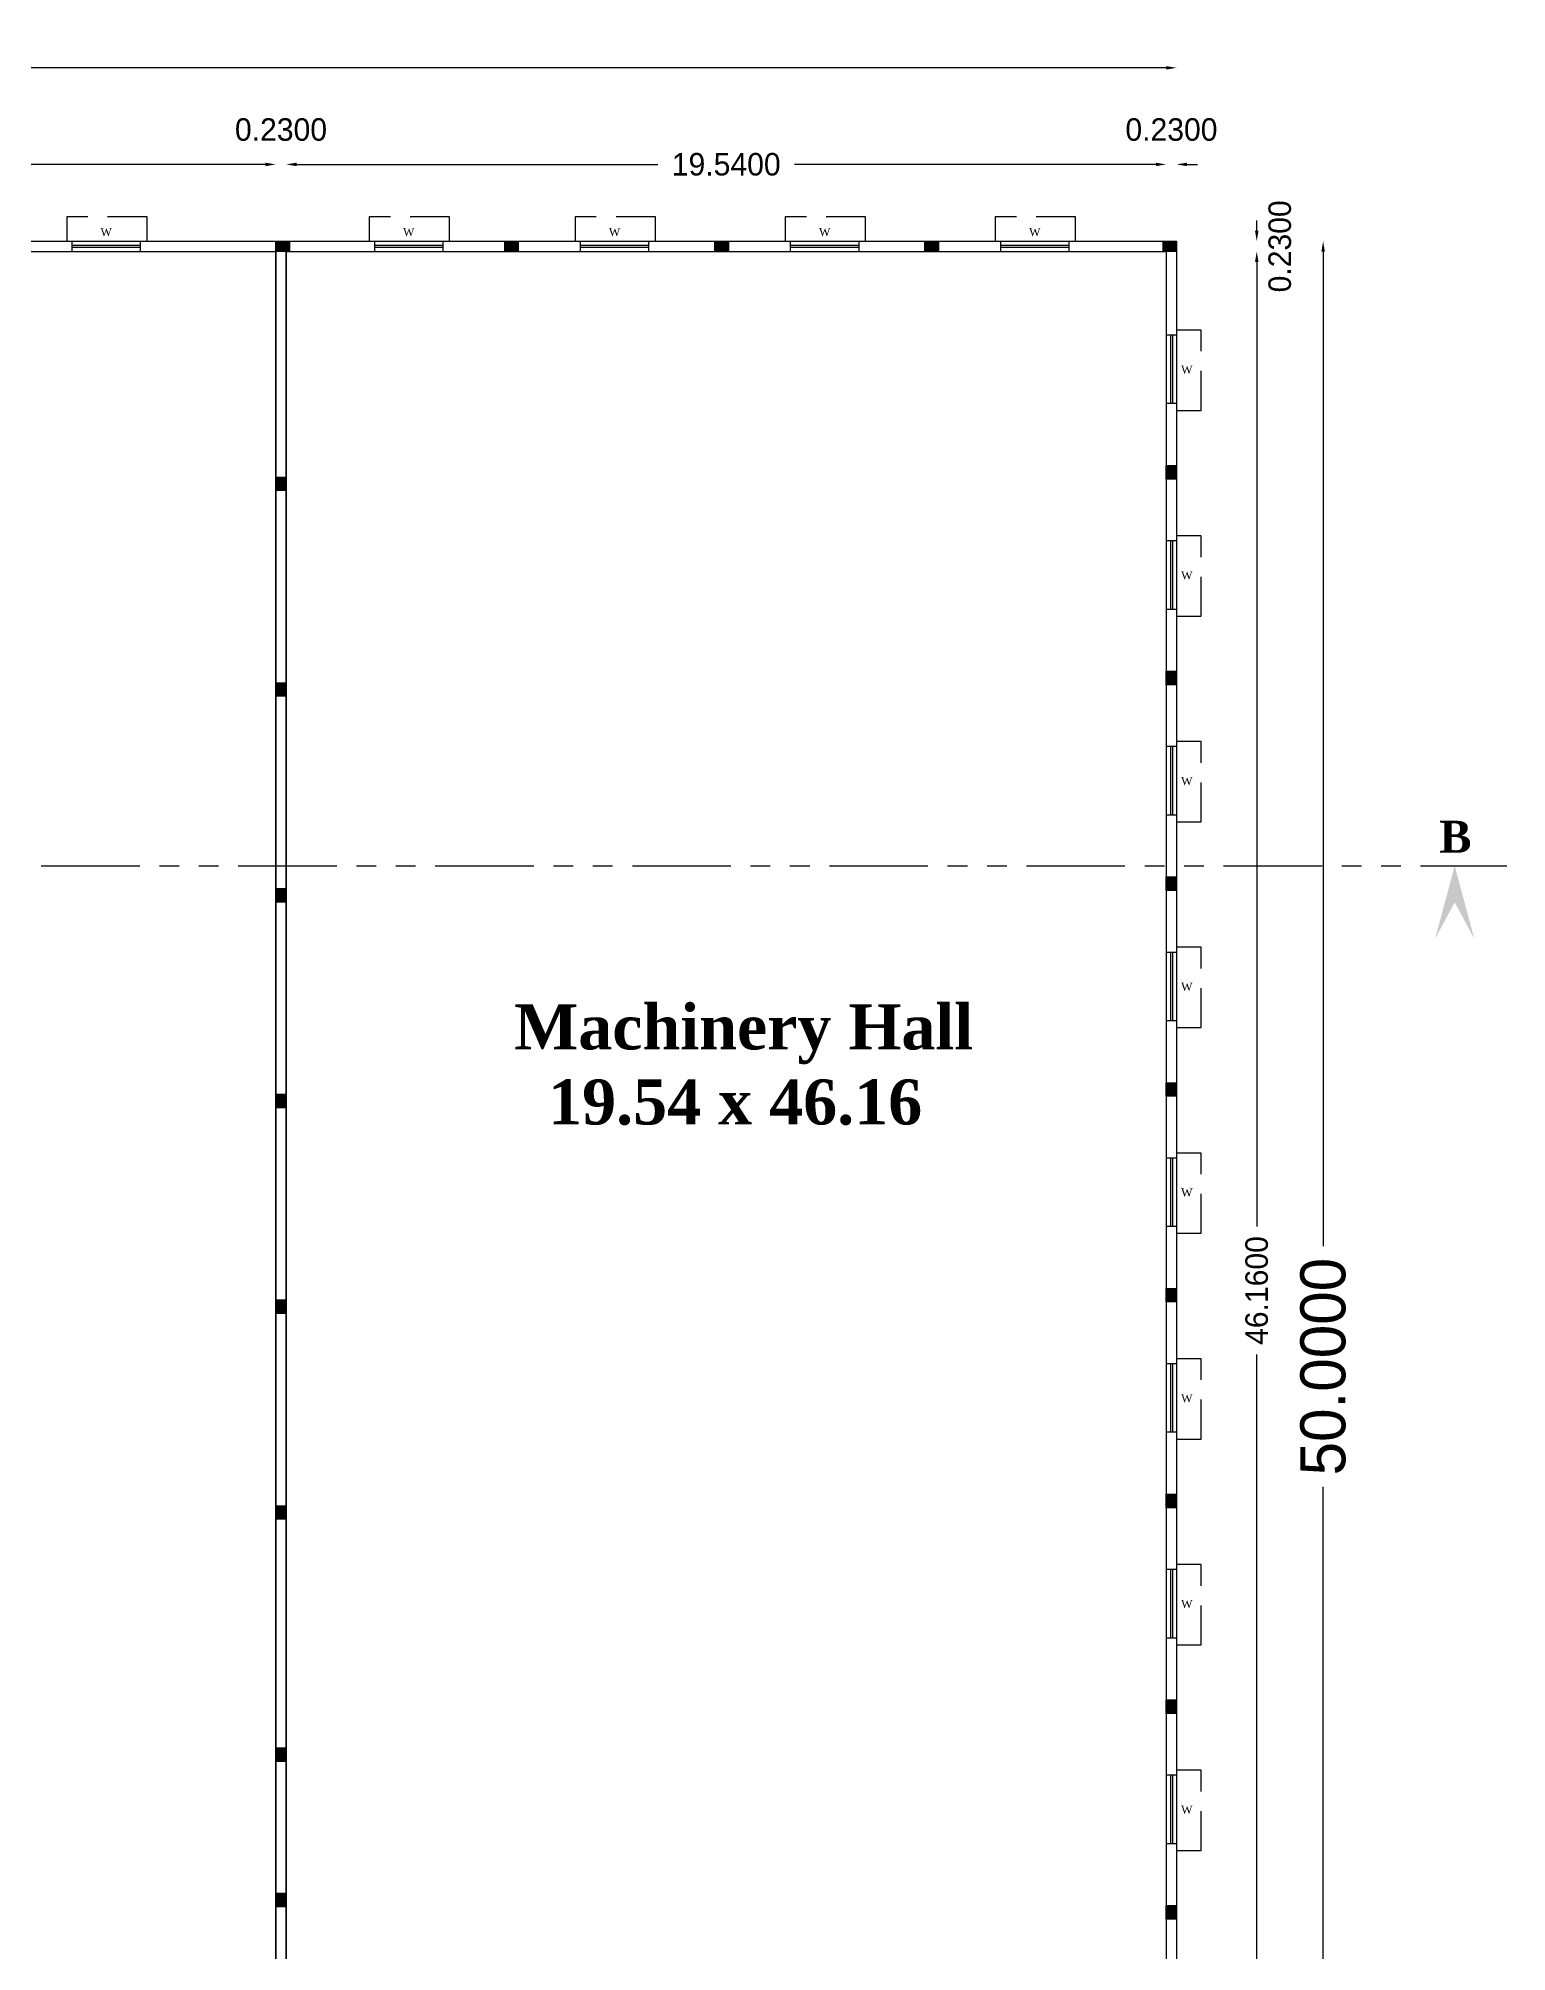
# Model space of a CAD drawing. Header units: metres. Extents: x 0 to 1012, y 0 to 496.
# Drawn here: x 852.19 to 884.79, y 290.09 to 332.59 of the extents above; entities that cross this region are included whole.
import ezdxf

# ---------------------------------------------------------------- set-up
doc = ezdxf.new("R2010")
doc.units = ezdxf.units.M
doc.header["$LTSCALE"] = 3.5
doc.header["$MEASUREMENT"] = 0
doc.linetypes.add('HIDDEN', pattern=[0.375, 0.25, -0.125])
doc.linetypes.add('PHANTOM2', pattern=[1.25, 0.625, -0.125, 0.125, -0.125, 0.125, -0.125])
doc.layers.get('0').update_dxf_attribs({"linetype": 'CONTINUOUS'})
doc.layers.get('DEFPOINTS').update_dxf_attribs({"linetype": 'CONTINUOUS'})
doc.styles.add('RomanS', font='romans.shx')
doc.dimstyles.get("Standard").update_dxf_attribs({"dimtxt": 0.18, "dimasz": 0.18, "dimexe": 0.18, "dimexo": 0.0625, "dimgap": 0.09, "dimtad": 0, "dimtih": 1, "dimtoh": 1, "dimdec": 4, "dimzin": 0, "dimdsep": 46, "dimtxsty": 'Standard', "dimcen": 0.09, "dimadec": 0, "dimazin": 0, "dimtfac": 1, "dimtdec": 4, "dimtofl": 0, "dimtmove": 0, "dimatfit": 3, "dimfxl": 0, "dimtolj": 1, "dimtzin": 0, "dimarcsym": 0})

# ---------------------------------------------------------------- blocks, each defined once
blk = doc.blocks.new('*D39')
at = {"color": 0, "lineweight": -2}
for p, q in [((814.155, 331.935), (842.677, 331.935)), ((877.235, 331.935), (848.714, 331.935))]:
    blk.add_line(p, q, dxfattribs=at)
at = {"color": 0}
for points in [[(814.155, 331.973), (814.155, 331.896), (813.925, 331.935)], [(877.235, 331.973), (877.235, 331.896), (877.465, 331.935)]]:
    blk.add_solid(points, dxfattribs=at)
at = {"layer": 'DEFPOINTS', "color": 0}
for p in [(877.465, 331.935), (813.925, 328.069), (877.465, 328.084)]:
    blk.add_point(p, dxfattribs=at)
at = {"color": 0, "insert": (845.695, 331.935), "char_height": 1, "attachment_point": 5}
blk.add_mtext('\\A1;63.5400', dxfattribs=at)
blk = doc.blocks.new('*D40')
at = {"color": 0, "lineweight": -2}
for p, q in [((877.005, 329.789), (876.775, 329.789)), ((877.695, 329.789), (877.925, 329.789))]:
    blk.add_line(p, q, dxfattribs=at)
at = {"color": 0}
for points in [[(877.005, 329.827), (877.005, 329.75), (877.235, 329.789)], [(877.695, 329.827), (877.695, 329.75), (877.465, 329.789)]]:
    blk.add_solid(points, dxfattribs=at)
at = {"layer": 'DEFPOINTS', "color": 0}
for p in [(877.465, 329.789), (877.235, 327.854), (877.465, 327.854)]:
    blk.add_point(p, dxfattribs=at)
at = {"color": 0, "insert": (877.35, 330.561), "char_height": 0.5, "attachment_point": 5}
blk.add_mtext('\\A1;0.2300', dxfattribs=at)
blk = doc.blocks.new('*D41')
at = {"color": 0, "lineweight": -2}
for p, q in [((857.925, 329.789), (865.947, 329.789)), ((877.005, 329.789), (868.984, 329.789))]:
    blk.add_line(p, q, dxfattribs=at)
at = {"color": 0}
for points in [[(857.925, 329.827), (857.925, 329.75), (857.695, 329.789)], [(877.005, 329.827), (877.005, 329.75), (877.235, 329.789)]]:
    blk.add_solid(points, dxfattribs=at)
at = {"layer": 'DEFPOINTS', "color": 0}
for p in [(877.235, 329.789), (857.695, 327.854), (877.235, 327.854)]:
    blk.add_point(p, dxfattribs=at)
at = {"color": 0, "insert": (867.465, 329.789), "char_height": 0.5, "attachment_point": 5}
blk.add_mtext('\\A1;19.5400', dxfattribs=at)
blk = doc.blocks.new('*D169')
at = {"color": 0, "lineweight": -2}
for p, q in [((857.235, 329.789), (857.005, 329.789)), ((857.925, 329.789), (858.155, 329.789))]:
    blk.add_line(p, q, dxfattribs=at)
at = {"color": 0}
for points in [[(857.235, 329.827), (857.235, 329.75), (857.465, 329.789)], [(857.925, 329.827), (857.925, 329.75), (857.695, 329.789)]]:
    blk.add_solid(points, dxfattribs=at)
at = {"layer": 'DEFPOINTS', "color": 0}
for p in [(857.695, 329.789), (857.465, 327.854), (857.695, 327.854)]:
    blk.add_point(p, dxfattribs=at)
at = {"color": 0, "insert": (857.58, 330.561), "char_height": 0.5, "attachment_point": 5}
blk.add_mtext('\\A1;0.2300', dxfattribs=at)
blk = doc.blocks.new('*D170')
at = {"color": 0, "lineweight": -2}
for p, q in [((831.905, 329.789), (842.969, 329.789)), ((857.235, 329.789), (846.172, 329.789))]:
    blk.add_line(p, q, dxfattribs=at)
at = {"color": 0}
for points in [[(831.905, 329.827), (831.905, 329.75), (831.675, 329.789)], [(857.235, 329.827), (857.235, 329.75), (857.465, 329.789)]]:
    blk.add_solid(points, dxfattribs=at)
at = {"layer": 'DEFPOINTS', "color": 0}
for p in [(857.465, 329.789), (831.675, 327.854), (857.465, 327.854)]:
    blk.add_point(p, dxfattribs=at)
at = {"color": 0, "insert": (844.57, 329.789), "char_height": 0.5, "attachment_point": 5}
blk.add_mtext('\\A1;25.7900', dxfattribs=at)
blk = doc.blocks.new('*D171')
at = {"color": 0, "lineweight": -2}
for p, q in [((880.718, 327.854), (880.718, 305.758)), ((880.718, 278.314), (880.718, 300.411))]:
    blk.add_line(p, q, dxfattribs=at)
at = {"color": 0}
for points in [[(880.68, 327.854), (880.756, 327.854), (880.718, 328.084)], [(880.68, 278.314), (880.756, 278.314), (880.718, 278.084)]]:
    blk.add_solid(points, dxfattribs=at)
at = {"layer": 'DEFPOINTS', "color": 0}
for p in [(877.465, 328.084), (877.465, 278.084), (880.718, 278.084)]:
    blk.add_point(p, dxfattribs=at)
at = {"color": 0, "insert": (880.718, 303.084), "char_height": 1, "attachment_point": 5, "rotation": 90}
blk.add_mtext('\\A1;50.0000', dxfattribs=at)
blk = doc.blocks.new('*D172')
at = {"color": 0, "lineweight": -2}
for p, q in [((879.244, 327.624), (879.244, 306.198)), ((879.244, 281.924), (879.244, 303.351))]:
    blk.add_line(p, q, dxfattribs=at)
at = {"color": 0}
for points in [[(879.206, 327.624), (879.282, 327.624), (879.244, 327.854)], [(879.206, 281.924), (879.282, 281.924), (879.244, 281.694)]]:
    blk.add_solid(points, dxfattribs=at)
at = {"layer": 'DEFPOINTS', "color": 0}
for p in [(877.235, 327.854), (877.235, 281.694), (879.244, 281.694)]:
    blk.add_point(p, dxfattribs=at)
at = {"color": 0, "insert": (879.244, 304.774), "char_height": 0.5, "attachment_point": 5, "rotation": 90}
blk.add_mtext('\\A1;46.1600', dxfattribs=at)
blk = doc.blocks.new('*D43')
at = {"color": 0, "lineweight": -2}
for p, q in [((879.244, 328.314), (879.244, 328.544)), ((879.244, 327.624), (879.244, 327.394))]:
    blk.add_line(p, q, dxfattribs=at)
at = {"color": 0}
for points in [[(879.206, 328.314), (879.282, 328.314), (879.244, 328.084)], [(879.206, 327.624), (879.282, 327.624), (879.244, 327.854)]]:
    blk.add_solid(points, dxfattribs=at)
at = {"layer": 'DEFPOINTS', "color": 0}
for p in [(877.465, 328.084), (877.465, 327.854), (879.244, 327.854)]:
    blk.add_point(p, dxfattribs=at)
at = {"color": 0, "insert": (879.757, 327.969), "char_height": 0.5, "attachment_point": 5, "rotation": 90}
blk.add_mtext('\\A1;0.2300', dxfattribs=at)

msp = doc.modelspace()

# ---------------------------------------------------------------- hatches: boundary and pattern name
h = msp.add_hatch(color=256)
h.dxf.hatch_style = 1
h.paths.add_polyline_path([(857.7652, 327.8542), (857.7652, 328.0842), (857.4652, 328.0842), (857.4652, 327.8542)])
h = msp.add_hatch(color=256)
h.dxf.hatch_style = 1
h.paths.add_polyline_path([(862.84785, 327.8542), (862.84785, 328.0842), (862.54785, 328.0842), (862.54785, 327.8542)])
h = msp.add_hatch(color=256)
h.dxf.hatch_style = 1
h.paths.add_polyline_path([(867.51285, 327.8542), (867.51285, 328.0842), (867.21285, 328.0842), (867.21285, 327.8542)])
h = msp.add_hatch(color=256)
h.dxf.hatch_style = 1
h.paths.add_polyline_path([(872.17785, 327.8542), (872.17785, 328.0842), (871.87785, 328.0842), (871.87785, 327.8542)])
h = msp.add_hatch(color=256)
h.dxf.hatch_style = 1
h.paths.add_polyline_path([(877.4652, 327.8542), (877.4652, 328.0842), (877.1652, 328.0842), (877.1652, 327.8542)])
h = msp.add_hatch(color=256)
h.dxf.hatch_style = 1
h.paths.add_polyline_path([(877.2352, 322.80004), (877.4652, 322.80004), (877.4652, 323.10004), (877.2352, 323.10004)])
h = msp.add_hatch(color=256)
h.dxf.hatch_style = 1
h.paths.add_polyline_path([(857.4652, 322.54427), (857.6952, 322.54427), (857.6952, 322.84427), (857.4652, 322.84427)])
h = msp.add_hatch(color=256)
h.dxf.hatch_style = 1
h.paths.add_polyline_path([(877.2352, 318.23004), (877.4652, 318.23004), (877.4652, 318.53004), (877.2352, 318.53004)])
h = msp.add_hatch(color=256)
h.dxf.hatch_style = 1
h.paths.add_polyline_path([(857.4652, 317.97427), (857.6952, 317.97427), (857.6952, 318.27427), (857.4652, 318.27427)])
msp.add_hatch(color=256).paths.add_polyline_path([(883.63862, 314.20886), (883.20333, 312.58732), (883.63862, 313.39809), (884.07391, 312.58732)])
h = msp.add_hatch(color=256)
h.dxf.hatch_style = 1
h.paths.add_polyline_path([(857.4652, 313.40427), (857.6952, 313.40427), (857.6952, 313.70427), (857.4652, 313.70427)])
h = msp.add_hatch(color=256)
h.dxf.hatch_style = 1
h.paths.add_polyline_path([(877.2352, 313.66004), (877.4652, 313.66004), (877.4652, 313.96004), (877.2352, 313.96004)])
h = msp.add_hatch(color=256)
h.dxf.hatch_style = 1
h.paths.add_polyline_path([(857.4652, 308.83427), (857.6952, 308.83427), (857.6952, 309.13427), (857.4652, 309.13427)])
h = msp.add_hatch(color=256)
h.dxf.hatch_style = 1
h.paths.add_polyline_path([(877.2352, 309.09004), (877.4652, 309.09004), (877.4652, 309.39004), (877.2352, 309.39004)])
h = msp.add_hatch(color=256)
h.dxf.hatch_style = 1
h.paths.add_polyline_path([(877.2352, 304.52004), (877.4652, 304.52004), (877.4652, 304.82004), (877.2352, 304.82004)])
h = msp.add_hatch(color=256)
h.dxf.hatch_style = 1
h.paths.add_polyline_path([(857.4652, 304.26427), (857.6952, 304.26427), (857.6952, 304.56427), (857.4652, 304.56427)])
h = msp.add_hatch(color=256)
h.dxf.hatch_style = 1
h.paths.add_polyline_path([(877.2352, 299.95004), (877.4652, 299.95004), (877.4652, 300.25004), (877.2352, 300.25004)])
h = msp.add_hatch(color=256)
h.dxf.hatch_style = 1
h.paths.add_polyline_path([(857.4652, 299.69427), (857.6952, 299.69427), (857.6952, 299.99427), (857.4652, 299.99427)])
h = msp.add_hatch(color=256)
h.dxf.hatch_style = 1
h.paths.add_polyline_path([(877.2352, 295.38004), (877.4652, 295.38004), (877.4652, 295.68004), (877.2352, 295.68004)])
h = msp.add_hatch(color=256)
h.dxf.hatch_style = 1
h.paths.add_polyline_path([(857.4652, 294.3142), (857.6952, 294.3142), (857.6952, 294.6142), (857.4652, 294.6142)])
h = msp.add_hatch(color=256)
h.dxf.hatch_style = 1
h.paths.add_polyline_path([(857.6952, 291.0842), (857.6952, 291.3842), (857.4652, 291.3842), (857.4652, 291.0842)])
h = msp.add_hatch(color=256)
h.dxf.hatch_style = 1
h.paths.add_polyline_path([(877.2352, 290.81004), (877.4652, 290.81004), (877.4652, 291.11004), (877.2352, 291.11004)])

# ---------------------------------------------------------------- linework, layer by layer
at = {"linetype": 'HIDDEN'}
for p, q in [((854.60554, 328.62768), (852.82182, 328.62768)), ((852.82182, 328.62768), (852.82182, 328.08273)), ((854.60554, 328.08273), (854.60554, 328.62768)), ((861.32285, 328.62768), (859.53913, 328.62768)), ((859.53913, 328.62768), (859.53913, 328.08273)), ((861.32285, 328.08273), (861.32285, 328.62768)), ((865.89285, 328.62768), (864.10913, 328.62768)), ((864.10913, 328.62768), (864.10913, 328.08273)), ((865.89285, 328.08273), (865.89285, 328.62768)), ((870.55785, 328.62768), (868.77413, 328.62768)), ((868.77413, 328.62768), (868.77413, 328.08273)), ((870.55785, 328.08273), (870.55785, 328.62768)), ((875.22285, 328.62768), (873.43913, 328.62768)), ((873.43913, 328.62768), (873.43913, 328.08273)), ((875.22285, 328.08273), (875.22285, 328.62768)), ((878.00867, 326.10876), (877.46373, 326.10876)), ((878.00867, 324.32504), (878.00867, 326.10876)), ((877.46373, 324.32504), (878.00867, 324.32504)), ((878.00867, 321.53876), (877.46373, 321.53876)), ((878.00867, 319.75504), (878.00867, 321.53876)), ((877.46373, 319.75504), (878.00867, 319.75504)), ((878.00867, 316.96876), (877.46373, 316.96876)), ((878.00867, 315.18504), (878.00867, 316.96876)), ((877.46373, 315.18504), (878.00867, 315.18504)), ((878.00867, 312.39876), (877.46373, 312.39876)), ((878.00867, 310.61504), (878.00867, 312.39876)), ((877.46373, 310.61504), (878.00867, 310.61504)), ((878.00867, 307.82876), (877.46373, 307.82876)), ((878.00867, 306.04504), (878.00867, 307.82876)), ((877.46373, 306.04504), (878.00867, 306.04504)), ((878.00867, 303.25876), (877.46373, 303.25876)), ((878.00867, 301.47504), (878.00867, 303.25876)), ((877.46373, 301.47504), (878.00867, 301.47504)), ((878.00867, 298.68876), (877.46373, 298.68876)), ((878.00867, 296.90504), (878.00867, 298.68876)), ((877.46373, 296.90504), (878.00867, 296.90504)), ((878.00867, 294.11876), (877.46373, 294.11876)), ((878.00867, 292.33504), (878.00867, 294.11876)), ((877.46373, 292.33504), (878.00867, 292.33504))]:
    msp.add_line(p, q, dxfattribs=at)
for p, q in [((831.4452, 328.0842), (857.6952, 328.0842)), ((852.93554, 328.08273), (852.93554, 327.8542)), ((852.93554, 327.99386), (854.45554, 327.99386)), ((852.93554, 327.94965), (854.45554, 327.94965)), ((854.45554, 328.08273), (854.45554, 327.8542)), ((857.4652, 281.6942), (857.4652, 328.0842)), ((857.4652, 327.8542), (857.4652, 328.0842)), ((857.4652, 328.0842), (857.7652, 328.0842)), ((857.7652, 327.8542), (857.4652, 327.8542)), ((857.6952, 328.0842), (857.6952, 281.6942)), ((857.7652, 328.0842), (857.7652, 327.8542)), ((859.65285, 328.08273), (859.65285, 327.8542)), ((859.65285, 327.99386), (861.17285, 327.99386)), ((859.65285, 327.94965), (861.17285, 327.94965)), ((861.17285, 328.08273), (861.17285, 327.8542)), ((862.54785, 327.8542), (862.54785, 328.0842)), ((862.54785, 328.0842), (862.84785, 328.0842)), ((862.84785, 327.8542), (862.54785, 327.8542)), ((862.84785, 328.0842), (862.84785, 327.8542)), ((864.22285, 328.08273), (864.22285, 327.8542)), ((864.22285, 327.99386), (865.74285, 327.99386)), ((864.22285, 327.94965), (865.74285, 327.94965)), ((865.74285, 328.08273), (865.74285, 327.8542)), ((867.21285, 327.8542), (867.21285, 328.0842)), ((867.21285, 328.0842), (867.51285, 328.0842)), ((867.51285, 327.8542), (867.21285, 327.8542)), ((867.51285, 328.0842), (867.51285, 327.8542)), ((868.88785, 328.08273), (868.88785, 327.8542)), ((868.88785, 327.99386), (870.40785, 327.99386)), ((868.88785, 327.94965), (870.40785, 327.94965)), ((870.40785, 328.08273), (870.40785, 327.8542)), ((871.87785, 327.8542), (871.87785, 328.0842)), ((871.87785, 328.0842), (872.17785, 328.0842)), ((872.17785, 327.8542), (871.87785, 327.8542)), ((872.17785, 328.0842), (872.17785, 327.8542)), ((873.55285, 328.08273), (873.55285, 327.8542)), ((873.55285, 327.99386), (875.07285, 327.99386)), ((873.55285, 327.94965), (875.07285, 327.94965)), ((875.07285, 328.08273), (875.07285, 327.8542)), ((877.1652, 327.8542), (877.1652, 328.0842)), ((877.1652, 328.0842), (877.4652, 328.0842)), ((877.4652, 327.8542), (877.1652, 327.8542)), ((877.4652, 328.0842), (877.4652, 278.0842)), ((877.4652, 328.0842), (877.4652, 327.8542)), ((877.46373, 325.99504), (877.2352, 325.99504)), ((877.33065, 325.99504), (877.33065, 324.47504)), ((877.37485, 325.99504), (877.37485, 324.47504)), ((877.46373, 324.47504), (877.2352, 324.47504)), ((877.2352, 322.80004), (877.2352, 323.10004)), ((877.2352, 323.10004), (877.4652, 323.10004)), ((877.4652, 323.10004), (877.4652, 322.80004)), ((857.4652, 322.54427), (857.4652, 322.84427)), ((857.4652, 322.84427), (857.6952, 322.84427)), ((857.6952, 322.84427), (857.6952, 322.54427)), ((877.4652, 322.80004), (877.2352, 322.80004)), ((857.6952, 322.54427), (857.4652, 322.54427)), ((877.46373, 321.42504), (877.2352, 321.42504)), ((877.33065, 321.42504), (877.33065, 319.90504)), ((877.37485, 321.42504), (877.37485, 319.90504)), ((877.46373, 319.90504), (877.2352, 319.90504)), ((877.2352, 318.23004), (877.2352, 318.53004)), ((877.2352, 318.53004), (877.4652, 318.53004)), ((877.4652, 318.53004), (877.4652, 318.23004)), ((857.4652, 317.97427), (857.4652, 318.27427)), ((857.4652, 318.27427), (857.6952, 318.27427)), ((857.6952, 317.97427), (857.4652, 317.97427)), ((857.6952, 318.27427), (857.6952, 317.97427)), ((877.4652, 318.23004), (877.2352, 318.23004)), ((877.46373, 316.85504), (877.2352, 316.85504)), ((877.33065, 316.85504), (877.33065, 315.33504)), ((877.37485, 316.85504), (877.37485, 315.33504)), ((877.46373, 315.33504), (877.2352, 315.33504)), ((857.4652, 313.40427), (857.4652, 313.70427)), ((857.4652, 313.70427), (857.6952, 313.70427)), ((857.6952, 313.70427), (857.6952, 313.40427)), ((877.2352, 313.66004), (877.2352, 313.96004)), ((877.2352, 313.96004), (877.4652, 313.96004)), ((877.4652, 313.96004), (877.4652, 313.66004)), ((857.6952, 313.40427), (857.4652, 313.40427)), ((877.4652, 313.66004), (877.2352, 313.66004)), ((877.46373, 312.28504), (877.2352, 312.28504)), ((877.33065, 312.28504), (877.33065, 310.76504)), ((877.37485, 312.28504), (877.37485, 310.76504)), ((877.46373, 310.76504), (877.2352, 310.76504)), ((857.4652, 308.83427), (857.4652, 309.13427)), ((857.4652, 309.13427), (857.6952, 309.13427)), ((857.6952, 309.13427), (857.6952, 308.83427)), ((877.2352, 309.09004), (877.2352, 309.39004)), ((877.2352, 309.39004), (877.4652, 309.39004)), ((877.4652, 309.09004), (877.2352, 309.09004)), ((877.4652, 309.39004), (877.4652, 309.09004)), ((857.6952, 308.83427), (857.4652, 308.83427)), ((877.46373, 307.71504), (877.2352, 307.71504)), ((877.33065, 307.71504), (877.33065, 306.19504)), ((877.37485, 307.71504), (877.37485, 306.19504)), ((877.46373, 306.19504), (877.2352, 306.19504)), ((877.2352, 304.52004), (877.2352, 304.82004)), ((877.2352, 304.82004), (877.4652, 304.82004)), ((877.4652, 304.82004), (877.4652, 304.52004)), ((857.4652, 304.26427), (857.4652, 304.56427)), ((857.4652, 304.56427), (857.6952, 304.56427)), ((857.6952, 304.56427), (857.6952, 304.26427)), ((877.4652, 304.52004), (877.2352, 304.52004)), ((857.6952, 304.26427), (857.4652, 304.26427)), ((877.46373, 303.14504), (877.2352, 303.14504)), ((877.33065, 303.14504), (877.33065, 301.62504)), ((877.37485, 303.14504), (877.37485, 301.62504)), ((877.46373, 301.62504), (877.2352, 301.62504)), ((877.2352, 299.95004), (877.2352, 300.25004)), ((877.2352, 300.25004), (877.4652, 300.25004)), ((877.4652, 300.25004), (877.4652, 299.95004)), ((857.4652, 299.69427), (857.4652, 299.99427)), ((857.4652, 299.99427), (857.6952, 299.99427)), ((857.6952, 299.69427), (857.4652, 299.69427)), ((857.6952, 299.99427), (857.6952, 299.69427)), ((877.4652, 299.95004), (877.2352, 299.95004)), ((877.46373, 298.57504), (877.2352, 298.57504)), ((877.33065, 298.57504), (877.33065, 297.05504)), ((877.37485, 298.57504), (877.37485, 297.05504)), ((877.46373, 297.05504), (877.2352, 297.05504)), ((877.2352, 295.38004), (877.2352, 295.68004)), ((877.2352, 295.68004), (877.4652, 295.68004)), ((877.4652, 295.68004), (877.4652, 295.38004)), ((877.4652, 295.38004), (877.2352, 295.38004)), ((857.4652, 294.3142), (857.4652, 294.6142)), ((857.4652, 294.6142), (857.6952, 294.6142)), ((857.6952, 294.6142), (857.6952, 294.3142)), ((857.6952, 294.3142), (857.4652, 294.3142)), ((877.46373, 294.00504), (877.2352, 294.00504)), ((877.33065, 294.00504), (877.33065, 292.48504)), ((877.37485, 294.00504), (877.37485, 292.48504)), ((877.46373, 292.48504), (877.2352, 292.48504)), ((857.4652, 291.0842), (857.4652, 291.3842)), ((857.4652, 291.3842), (857.6952, 291.3842)), ((857.6952, 291.3842), (857.6952, 291.0842)), ((857.6952, 291.0842), (857.4652, 291.0842)), ((877.2352, 290.81004), (877.2352, 291.11004)), ((877.2352, 291.11004), (877.4652, 291.11004)), ((877.4652, 290.81004), (877.2352, 290.81004)), ((877.4652, 291.11004), (877.4652, 290.81004))]:
    msp.add_line(p, q)
at = {"linetype": 'PHANTOM2'}
msp.add_line((808.50581, 314.20689), (884.79342, 314.20689), dxfattribs=at)
for points in [[(813.9252, 328.0842), (877.4652, 328.0842), (877.4652, 278.0842), (831.4452, 278.0842), (831.4452, 291.0842), (813.9252, 291.0842), (813.9252, 328.0842)], [(831.4452, 294.5442), (831.4452, 328.0842), (857.6952, 328.0842), (857.6952, 281.6942)], [(831.6752, 281.6942), (831.6752, 327.8542), (857.4652, 327.8542), (857.4652, 281.6942)], [(857.4652, 281.6942), (857.4652, 328.0842), (877.4652, 328.0842), (877.4652, 278.0842), (868.2752, 278.0842)], [(857.4652, 281.6942), (857.4652, 328.0842), (877.4652, 328.0842), (877.4652, 278.0842), (868.2752, 278.0842)], [(857.6952, 281.6942), (857.6952, 327.8542), (877.2352, 327.8542), (877.2352, 279.9642)]]:
    msp.add_lwpolyline(points)

# ---------------------------------------------------------------- texts
at = {"style": 'RomanS'}
for s, insert, char_height, width, attachment_point in [('{\\fTimes New Roman Baltic|b0|i0|c0|p18;W}', (853.57201, 328.19456), 0.1777477, 0.2428091, 7), ('{\\fTimes New Roman Baltic|b0|i0|c0|p18;W}', (860.28932, 328.19456), 0.1777477, 0.2428091, 7), ('{\\fTimes New Roman Baltic|b0|i0|c0|p18;W}', (864.85932, 328.19456), 0.1777477, 0.2428091, 7), ('{\\fTimes New Roman Baltic|b0|i0|c0|p18;W}', (869.52432, 328.19456), 0.1777477, 0.2428091, 7), ('{\\fTimes New Roman Baltic|b0|i0|c0|p18;W}', (874.18932, 328.19456), 0.1777477, 0.2428091, 7), ('{\\fTimes New Roman Baltic|b0|i0|c0|p18;W}', (877.56445, 325.13932), 0.1777477, 0.2428091, 7), ('{\\fTimes New Roman Baltic|b0|i0|c0|p18;W}', (877.56445, 320.56932), 0.1777477, 0.2428091, 7), ('{\\fTimes New Roman Baltic|b0|i0|c0|p18;W}', (877.56445, 315.99932), 0.1777477, 0.2428091, 7), ('{\\fTimes New Roman Baltic|b0|i0|c0|p18;W}', (877.56445, 311.42932), 0.1777477, 0.2428091, 7), ('{\\fTimes New Roman|b1|i0|c0|p18;\\H0.50416x;Machinery Hall\\P  19.54 x 46.16}', (862.75424, 311.12959), 1.9834924, 77.7282455, 1), ('{\\fTimes New Roman Baltic|b0|i0|c0|p18;W}', (877.56445, 306.85932), 0.1777477, 0.2428091, 7), ('{\\fTimes New Roman Baltic|b0|i0|c0|p18;W}', (877.56445, 302.28932), 0.1777477, 0.2428091, 7), ('{\\fTimes New Roman Baltic|b0|i0|c0|p18;W}', (877.56445, 297.71932), 0.1777477, 0.2428091, 7), ('{\\fTimes New Roman Baltic|b0|i0|c0|p18;W}', (877.56445, 293.14932), 0.1777477, 0.2428091, 7)]:
    msp.add_mtext(s, dxfattribs=dict(at, insert=insert, char_height=char_height, width=width, attachment_point=attachment_point))
at = {"insert": (883.29724, 315.20951), "char_height": 0.7093662, "width": 1.2805833, "attachment_point": 1}
msp.add_mtext('{\\fTimes New Roman|b1|i0|c0|p18;B}', dxfattribs=at)

# ---------------------------------------------------------------- dimensions: what is measured, and where the dimension line sits
for base, p1, p2, override, picture, middle in [((877.4652, 331.93472), (813.9252, 328.0692), (877.4652, 328.0842), {"dimtxt": 1, "dimasz": 0.23, "dimgap": 0.185, "dimse1": 1, "dimse2": 1, "dimtmove": 2}, '*D39', (845.6952, 331.93472)), ((857.6952, 329.78853), (857.4652, 327.8542), (857.6952, 327.8542), {"dimtxt": 0.5, "dimasz": 0.23, "dimgap": 0.185, "dimse1": 1, "dimse2": 1, "dimtmove": 2}, '*D169', (857.5802, 330.56103)), ((877.4652, 329.78853), (877.2352, 327.8542), (877.4652, 327.8542), {"dimtxt": 0.5, "dimasz": 0.23, "dimgap": 0.185, "dimse1": 1, "dimse2": 1, "dimtmove": 2}, '*D40', (877.3502, 330.56103)), ((857.4652, 329.78853), (831.6752, 327.8542), (857.4652, 327.8542), {"dimtxt": 0.5, "dimasz": 0.23, "dimgap": 0.185, "dimse1": 1, "dimse2": 1, "dimtmove": 2}, '*D170', (844.5702, 329.78853)), ((877.2352, 329.78853), (857.6952, 327.8542), (877.2352, 327.8542), {"dimtxt": 0.5, "dimasz": 0.23, "dimgap": 0.185, "dimse1": 1, "dimse2": 1, "dimtmove": 2}, '*D41', (867.4652, 329.78853))]:
    dim = msp.add_linear_dim(base=base, p1=p1, p2=p2, dimstyle='Standard', override=override)
    dim.commit()
    dim.dimension.update_dxf_attribs({"geometry": picture, "text_midpoint": middle})
dim = msp.add_linear_dim(base=(879.24394, 327.8542), p1=(877.4652, 328.0842), p2=(877.4652, 327.8542), angle=90, dimstyle='Standard', override={"dimtxt": 0.5, "dimasz": 0.23, "dimse1": 1, "dimse2": 1, "dimtmove": 2})
dim.commit()
dim.dimension.update_dxf_attribs({"geometry": '*D43', "text_midpoint": (879.75739, 327.9692), "dimtype": 160, "text_rotation": 90})
for base, p1, p2, override, picture, middle in [((879.24394, 281.6942), (877.2352, 327.8542), (877.2352, 281.6942), {"dimtxt": 0.5, "dimasz": 0.23, "dimse1": 1, "dimse2": 1, "dimtmove": 2}, '*D172', (879.24394, 304.7742)), ((880.71785, 278.0842), (877.4652, 328.0842), (877.4652, 278.0842), {"dimtxt": 1, "dimasz": 0.23, "dimse1": 1, "dimse2": 1, "dimtmove": 2}, '*D171', (880.71785, 303.0842))]:
    dim = msp.add_linear_dim(base=base, p1=p1, p2=p2, angle=90, dimstyle='Standard', override=override)
    dim.commit()
    dim.dimension.update_dxf_attribs({"geometry": picture, "text_midpoint": middle, "text_rotation": 90})

doc.saveas('drawing.dxf')
